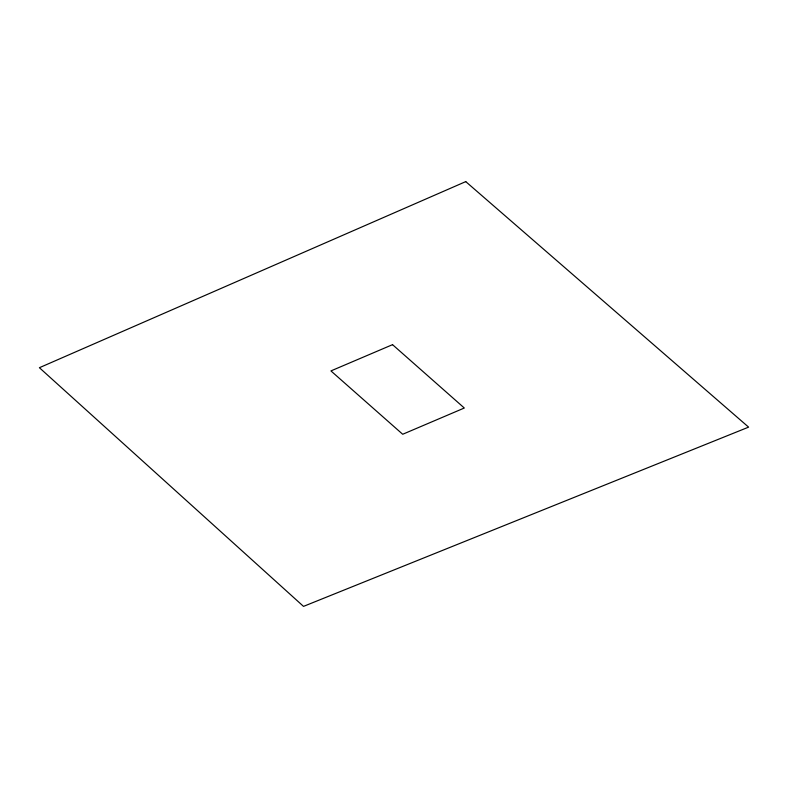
<?xml version="1.0" encoding="UTF-8"?>
<svg xmlns="http://www.w3.org/2000/svg" width="788" height="788" viewBox="0 0 788 788"><rect width="100%" height="100%" fill="white"/><g stroke="black" fill="none" stroke-linecap="round" stroke-linejoin="round"><path stroke-width="1.18" d="M465.747 181.614L39.4 367.71L303.508 606.386L748.6 427.135L465.747 181.614M392.542 344.661L330.94 370.912L402.707 434.267L464.309 408.017L392.542 344.661"/></g></svg>
